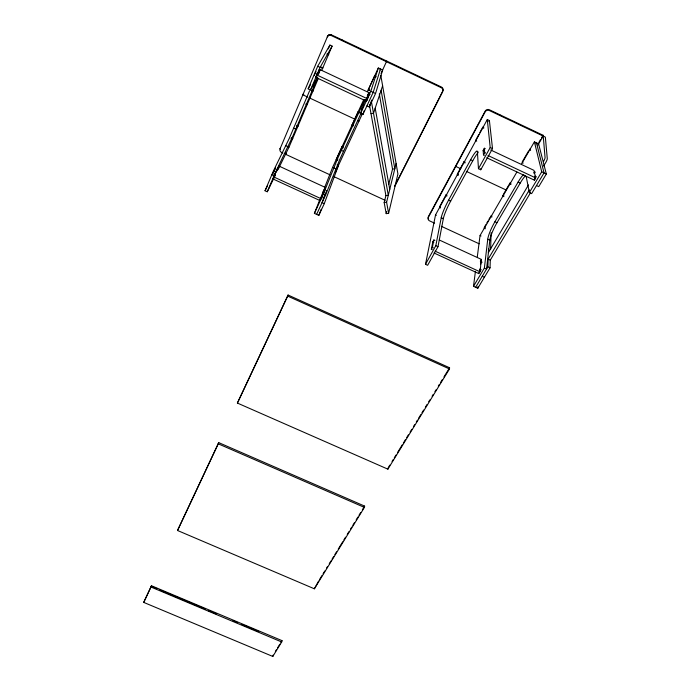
<?xml version="1.0" encoding="UTF-8"?>
<svg xmlns="http://www.w3.org/2000/svg" width="691" height="691" viewBox="0 0 691 691"><rect width="100%" height="100%" fill="white"/><g stroke="black" fill="none" stroke-linecap="round" stroke-linejoin="round"><path stroke-width="1.04" d="M475.434 271.313L473.499 286.316L477.783 288.277L490.04 267.84L490.282 260.136L530.438 192.841M490.61 249.416L491.128 232.72M475.641 287.292L487.872 266.847L488.14 259.151L529.306 189.947M488.511 248.449L488.364 252.621L528.477 184.912M534.143 173.113L534.774 172.007L535.205 172.214M280.278 148.911L280.477 148.012A2.85 2.652 37.5 0 0 280.278 148.997M449.478 368.959L449.582 367.767L288.078 295.031L237.402 403.069L387.893 469.163L449.478 368.959L287.672 296.102L288.078 295.031M465.112 162.126L464.076 161.642L463.998 162.471L465.034 162.955M460.707 167.853L460.621 168.69L455.775 166.419L455.87 165.581L456.475 165.866M525.35 175.903A15.677 2.911 -63.2 0 0 520.237 183.055L496.984 222.701A15.107 2.79 -63.7 0 0 489.824 240.209L486.55 269.049L484.382 268.048L487.742 239.241A15.107 2.764 -63.7 0 1 494.92 221.742L518.112 182.061A15.677 2.876 -63.2 0 1 523.743 174.4M477.783 288.277L477.991 286.575M434 252.984L478.794 273.584L479.925 271.77L479.761 269.127L480.677 269.525L480.288 269.136L479.822 269.792M480.245 269.119C481.186 265.033 480.228 262.312 481.428 259.427L439.269 239.984M478.794 273.584L478.923 272.522M446.973 195.225L446.084 194.81L445.98 195.683L446.861 196.097M477.291 256.922L480.029 235.7M367.975 95.375L369.046 92.68L320.158 69.653C320.365 71.484 319.596 70.81 318.396 70.111M318.879 73.298L318.059 72.805L319.078 70.43M280.287 148.781L280.477 148.012M387.893 469.163L388.092 467.893M364.399 507.401L364.623 506.106L218.719 442.62L177.518 530.489L314.37 588.801L364.399 507.401L218.244 443.829L218.719 442.62M435.511 215.082L425.492 264.308L427.651 265.292L437.999 246.687L443.328 218.676A15.167 2.082 -64.3 0 1 450.644 201.159L472.765 160.77A15.738 2.168 -64 0 1 477.947 152.866M425.492 264.308L435.814 245.685L441.229 217.7A15.167 2.047 -64.4 0 1 448.554 200.191L470.623 159.768A15.746 2.133 -64 0 1 477.386 151.649L478.345 152.098M432.29 249.667L431.348 249.235L432.402 247.387L433.879 239.958L434.915 240.433M431.348 249.235L432.825 241.79L433.879 239.958M314.37 588.801L318.594 581.071M369.357 104.566L385.906 195.613L384.17 202.549L386.2 213.64L388.618 213.312L397.912 173.968L380.819 75.388M386.2 213.64L386.701 211.567M281.686 641.982L282.014 640.635L151.467 585.743L143.719 602.397L272.798 656.45L281.686 641.982L150.949 587.022L143.719 602.397M388.618 213.312L386.597 202.213L396.098 163.525M272.798 656.45L273.135 655.103M388.662 184.583L392.54 169.114L379.316 93.89M321.678 198.783L321.876 196.235L321.289 196.253L320.019 200.58L272.988 178.96L275.338 175.212M366.921 105.896L369.27 107.001L375.55 93.51L382.633 70.076M380.465 69.057L373.175 92.395L362.922 114.516L360.581 113.419L365.107 99.832M360.581 113.419L370.808 91.281L378.305 68.029M362.922 114.516L363.535 112.616M363.837 111.683L364.14 110.75M319.087 70.491C320.693 71.156 316.625 74.092 317.618 73.868C319.346 74.507 315.079 75.379 316.081 77.513L366.014 100.99L365.945 99.703M367.362 100.29L366.437 99.703L367.837 95.669M367.733 95.747L367.284 95.868M367.94 95.133L369.046 92.68M365.936 99.564C368.726 101.145 367.267 94.408 367.102 98.623L317.109 75.103M366.437 99.703C368.389 98.588 367.215 93.164 368.726 93.665M382.624 85.788L373.494 113.246L371.007 113.644M386.718 61.058L381.043 73.479M369.27 107.001L371.68 100.074M376.068 76.511L374.643 75.837L374.384 76.528L375.818 77.211M374.643 75.837L368.182 90.011L369.607 90.685M359.095 112.408L358.042 111.916L357.765 112.659L359.087 113.281M319.993 199.25L314.405 213.381L318.81 215.393L324.269 203.664L338.521 165.287L337.156 164.657M355.07 118.386L354.785 119.137L309.913 98.131L310.276 97.405M358.042 111.916L351.831 125.563L353.006 126.116M325.47 193.575L322.049 202.644L324.269 203.664M343.064 146.872L342.157 146.449L341.855 147.243L343.237 147.883M317.73 77.522L292.604 136.68L275.692 171.947L267.27 191.77L265.05 190.751L273.437 170.91L289.322 138.278L309.594 90.771M342.157 146.449L336.171 159.604L337.588 160.252M318.81 215.393L321.194 209.243M335.627 171.99L336.672 169.312M316.608 214.391L325.625 194.94L339.523 160.027L361.255 112.806M324.312 196.615L324.658 195.734M324.995 194.871L325.331 193.998M325.668 193.135L326.005 192.271M326.342 191.407L326.472 190.448M320.019 200.58C322.412 196.132 322.982 190.88 325.34 187.451L279.112 166.134L273.748 176.533L274.508 177.034M320.779 198.662C321.609 199.587 322.058 189.576 325.202 189.87M324.459 189.809C325.711 192.711 321.367 192.167 324.355 189.61M314.405 213.381L323.397 193.912L337.977 157.747L364.813 99.659M324.969 186.674L332.587 167.421M150.949 587.022L151.467 585.743M272.055 175.22L272.574 173.985M275.156 169.001L275.363 168.518M342.416 40.035L330.911 34.636L329.037 34.792L327.724 35.958L280.071 148.807A2.859 2.66 37.4 0 0 281.617 152.452L282.887 153.039M272.988 178.96C275.286 176.939 275.709 171.549 273.895 177.095M279.112 166.134L277.514 169.675M317.437 77.409L310.518 89.942L308.16 88.837L317.713 66.258L329.892 45.105M314.327 75.345L315.476 72.728M310.518 89.942L320.097 67.381L332.077 46.142L329.935 45.036L328.769 47.774M328.311 48.862L328.545 48.318M320.158 69.653C320.244 70.845 314.094 81.08 317.247 73.773M316.081 77.513L317.765 73.928M318.214 78.662L289.045 147.062L287.758 146.466M321.92 69.964L332.112 46.064M363.587 99.996L332.656 167.257L334.055 167.904M367.526 91.445L378.331 67.951L382.659 69.998M368.571 94.062L370.082 94.451M366.014 100.99L367.431 97.604M379.998 70.05L380.491 68.979M335.593 171.601L336.482 169.684M336.733 169.148L362.317 113.911M323.708 191.234L325.34 187.451M323.742 197.971L323.759 197.393M177.518 530.489L218.244 443.829M237.402 403.069L287.672 296.102M327.525 36.355L329.166 34.74L331.464 34.835M274.958 174.642C274.422 172.197 279.397 169.321 278.231 167.939M267.27 191.77L273.947 178.071M278.533 168.647L288.968 147.218M273.049 173.018L273.463 172.171M273.671 171.748L274.085 170.91M274.292 170.487L274.698 169.658M275.113 168.82L275.519 167.991M272.211 174.996L272.634 174.149M273.049 173.311L273.463 172.465M265.05 190.751L267.607 185.551M394.906 185.629L442.326 91.903M394.794 186.302L442.655 91.73A3.049 2.971 -32.5 0 0 441.316 87.74L342.062 40.648M484.382 155.328L483.493 154.905L483.139 150.5L484.331 148.254L485.324 148.72M483.493 154.905L484.711 152.633L484.331 148.254M446.084 194.81L439.657 206.669L439.536 207.55L440.417 207.965M457.788 173.242L461.683 166.056M461.968 165.529L462.391 164.752M462.642 164.294L464.076 161.642M478.863 134.382L475.857 139.928L475.797 140.722L476.712 141.154M479.865 132.534L482.37 127.921M488.848 121.59L489.409 120.554L487.293 119.552L435.546 214.91L436.418 215.316M489.418 120.657L492.519 148.634L480.763 169.77L478.466 168.699L490.195 147.537L487.302 119.647M318.888 72.469L318.905 73.073M308.16 88.837L310.579 84.535M533.763 172.905L534.765 172.033M534.808 177.129L535.292 176.291L533.962 170.366L490.722 149.999M534.713 178.641L534.989 179.133M534.972 178.174L535.819 176.671L536.268 176.896M315.718 72.305L316.081 71.665M486.758 157.773L534.376 180.161L535.655 177.915L534.834 176.196L535.81 176.654L535.335 176.309M484.806 226.475L485.842 224.687M486.879 222.899L487.924 221.103M488.96 219.315L489.997 217.518M503.316 194.542L506.391 189.239L506.391 190.12L466.339 171.368M506.831 188.479L507.911 186.613M508.153 186.199L508.602 185.43M508.922 184.877L509.923 183.141L510.951 183.625M528.598 150.932L522.292 161.806L522.318 162.653L523.225 163.076M516.859 172.068L480.055 235.527L481.048 235.985M521.532 164L534.385 141.854L538.591 143.849M535.896 143.866L536.484 142.847M538.868 142.458L540.44 139.755M541.494 137.95L543.066 135.246L499.982 114.801M537.883 145.058L543.247 136.101L545.061 157.608A3.274 0.622 -62.7 0 1 543.549 161.444M543.653 166.056L545.769 162.489A3.274 0.631 -62.7 0 0 547.281 158.662L545.354 137.103L500.008 115.587M473.499 286.316L484.382 268.048M536.51 142.951L544.033 172.905L531.638 193.627L529.366 192.564L541.727 171.826L534.411 141.957M538.617 143.953L546.331 173.994L538.755 186.622L536.466 185.551M275.355 651.483L276.46 649.678M277.575 647.864L279.795 644.254M280.909 642.44L282.014 640.635M319.717 579.248L321.963 575.586M323.086 573.763L324.77 571.016M326.454 568.278L327.577 566.447M329.262 563.701L330.946 560.962M332.069 559.131L333.753 556.393M334.876 554.562L336.56 551.815M338.245 549.077L342.736 541.761M343.859 539.93L345.535 537.192M347.219 534.445L348.903 531.707M350.587 528.961L351.71 527.138M352.833 525.307L354.518 522.56M356.202 519.822L357.886 517.075M359.009 515.253L360.693 512.506M362.378 509.768L364.623 506.106M388.662 466.969L389.784 465.138M392.047 461.458L393.17 459.627M394.302 457.788L395.995 455.032M397.688 452.277L402.197 444.926M403.328 443.086L405.582 439.416M406.714 437.576L408.398 434.82M410.091 432.065L411.784 429.31M413.477 426.554L414.609 424.715M416.302 421.959L417.424 420.128M418.556 418.288L420.81 414.617M421.942 412.777L423.635 410.022M425.328 407.267L427.021 404.511M428.705 401.756L429.837 399.916M432.091 396.245L433.222 394.406M434.915 391.65L436.038 389.81M438.301 386.139L439.424 384.3M440.556 382.46L442.249 379.705M443.942 376.949L449.582 367.767M480.323 261.224L481.428 259.427M480.556 262.908L481.117 262.01L482.128 262.191M479.701 271.183L480.081 271.649M479.908 270.846L480.686 269.576L481.204 269.844M316.158 76.209L316.737 76.33M534.748 172.05L534.316 171.938M392.54 169.114L394.811 168.785L381.121 90.322M385.906 195.613L388.299 195.277L371.499 102.138M384.17 202.549L386.597 202.213M277.454 170.452L276.806 170.046L277.177 170.366M323.518 191.718L324.511 191.891M481.161 262.027L481.61 261.958L480.504 263.755L481.014 263.988M152.607 586.849L156.848 588.637M233.048 620.673L237.229 622.427M159.388 589.794L205.382 609.125M241.755 624.422L258.771 631.574M208.354 610.568L216.387 613.945M367.301 96.101C368.484 97.362 369.996 93.907 368.64 93.916M367.569 96.256L368.674 96.628M277.428 167.844C278.473 168.112 277.143 169.761 276.167 169.623M487.872 266.847L490.04 267.84M432.825 241.79L433.862 242.273M273.437 170.91L275.692 171.947M323.397 193.912L325.625 194.94M435.814 245.685L437.999 246.687M273.921 174.46L274.629 174.555L273.308 176.542M322.369 196.745L321.876 196.235M432.402 247.387L433.352 247.819M273.826 176.974L320.926 198.637M435.062 251.135L479.925 271.77M482.232 276.27L484.391 277.264M285.867 145.749L288.017 146.742M333.641 167.878L335.774 168.863M441.229 217.7L443.328 218.676M487.742 239.241L489.824 240.209M285.193 153.126L286.463 153.713M285.435 154.214L329.935 174.797M333.382 176.386L384.68 200.105A2.807 2.634 10.3 0 0 385.163 200.278M434.544 223.158L429.586 220.87A2.816 2.6 1.1 0 1 428.316 217.389L485.151 111.89A3.075 2.911 -27.3 0 1 489.271 110.5L499.878 115.527M441.324 226.294L479.2 243.811M488.14 259.151L490.282 260.136M296.724 125.304L298.106 125.952L297.726 126.712L296.81 126.289M491.914 216.136L491.033 215.73L491.007 216.637L491.888 217.043M293.71 128.189L295.852 129.191M341.328 150.327L343.453 151.32M448.554 200.191L450.644 201.159M494.92 221.742L496.984 222.701M291.334 137.846L292.751 138.502L292.362 139.28L290.989 138.641M336.482 158.792L337.847 159.422M439.778 206.721L440.538 207.075M485.281 227.84L484.287 227.374L484.244 228.298L485.246 228.764M342.002 40.622L331.127 35.466A3.118 2.989 71.4 0 0 327.18 36.977M499.887 114.758L489.306 109.739A3.075 2.902 -27.5 0 0 485.194 111.121L428.455 216.49A2.807 2.591 1 0 0 428.679 219.142M312.747 85.667L314.12 86.306M360.737 108.193L362.369 108.962M470.623 159.768L472.765 160.77M518.112 182.061L520.237 183.055M312.021 90.331L313.083 90.832L312.721 91.54L311.261 90.858M510.96 184.488L509.932 184.005L509.923 183.141M303.815 94.382L303.194 94.097L302.813 94.805L307.797 97.137M357.67 120.493L358.983 121.106M306.441 103.443L307.495 103.935L307.124 104.661L305.811 104.047M352.116 124.803L353.421 125.408M458.392 174.495L457.364 174.011L457.278 174.858L458.306 175.341M503.894 195.769L502.884 195.294L502.875 196.175L503.894 196.65M321.462 67.157L322.896 67.83L322.542 68.504L321.6 68.064M368.45 89.294L369.866 89.968M317.713 66.258L320.097 67.381M370.808 91.281L375.55 93.51M490.195 147.537L492.519 148.634M541.727 171.826L546.331 173.994M317.497 72.538L318.059 72.805M483.139 150.5L484.227 151.018M316.728 73.583L317.186 73.799M368.217 97.82L367.569 97.362M484.711 152.633L485.6 153.056M487.984 155.492L535.655 177.915M342.434 40.043L441.445 87.023A3.049 2.963 -32.9 0 1 442.776 91.005M327.292 53.449L328.735 54.131L328.398 54.788L326.947 54.105M483.786 127.438L482.871 126.997L482.819 127.783L483.743 128.224M530.567 149.55L529.652 149.118L529.695 149.938L530.61 150.37M534.195 179.34L534.376 180.161M526.205 176.576L529.366 192.564M375.196 108.15L389.741 189.403M543.066 135.246L543.135 136.049M480.686 168.647L480.763 169.77M477.386 151.649L478.466 168.699"/></g></svg>
